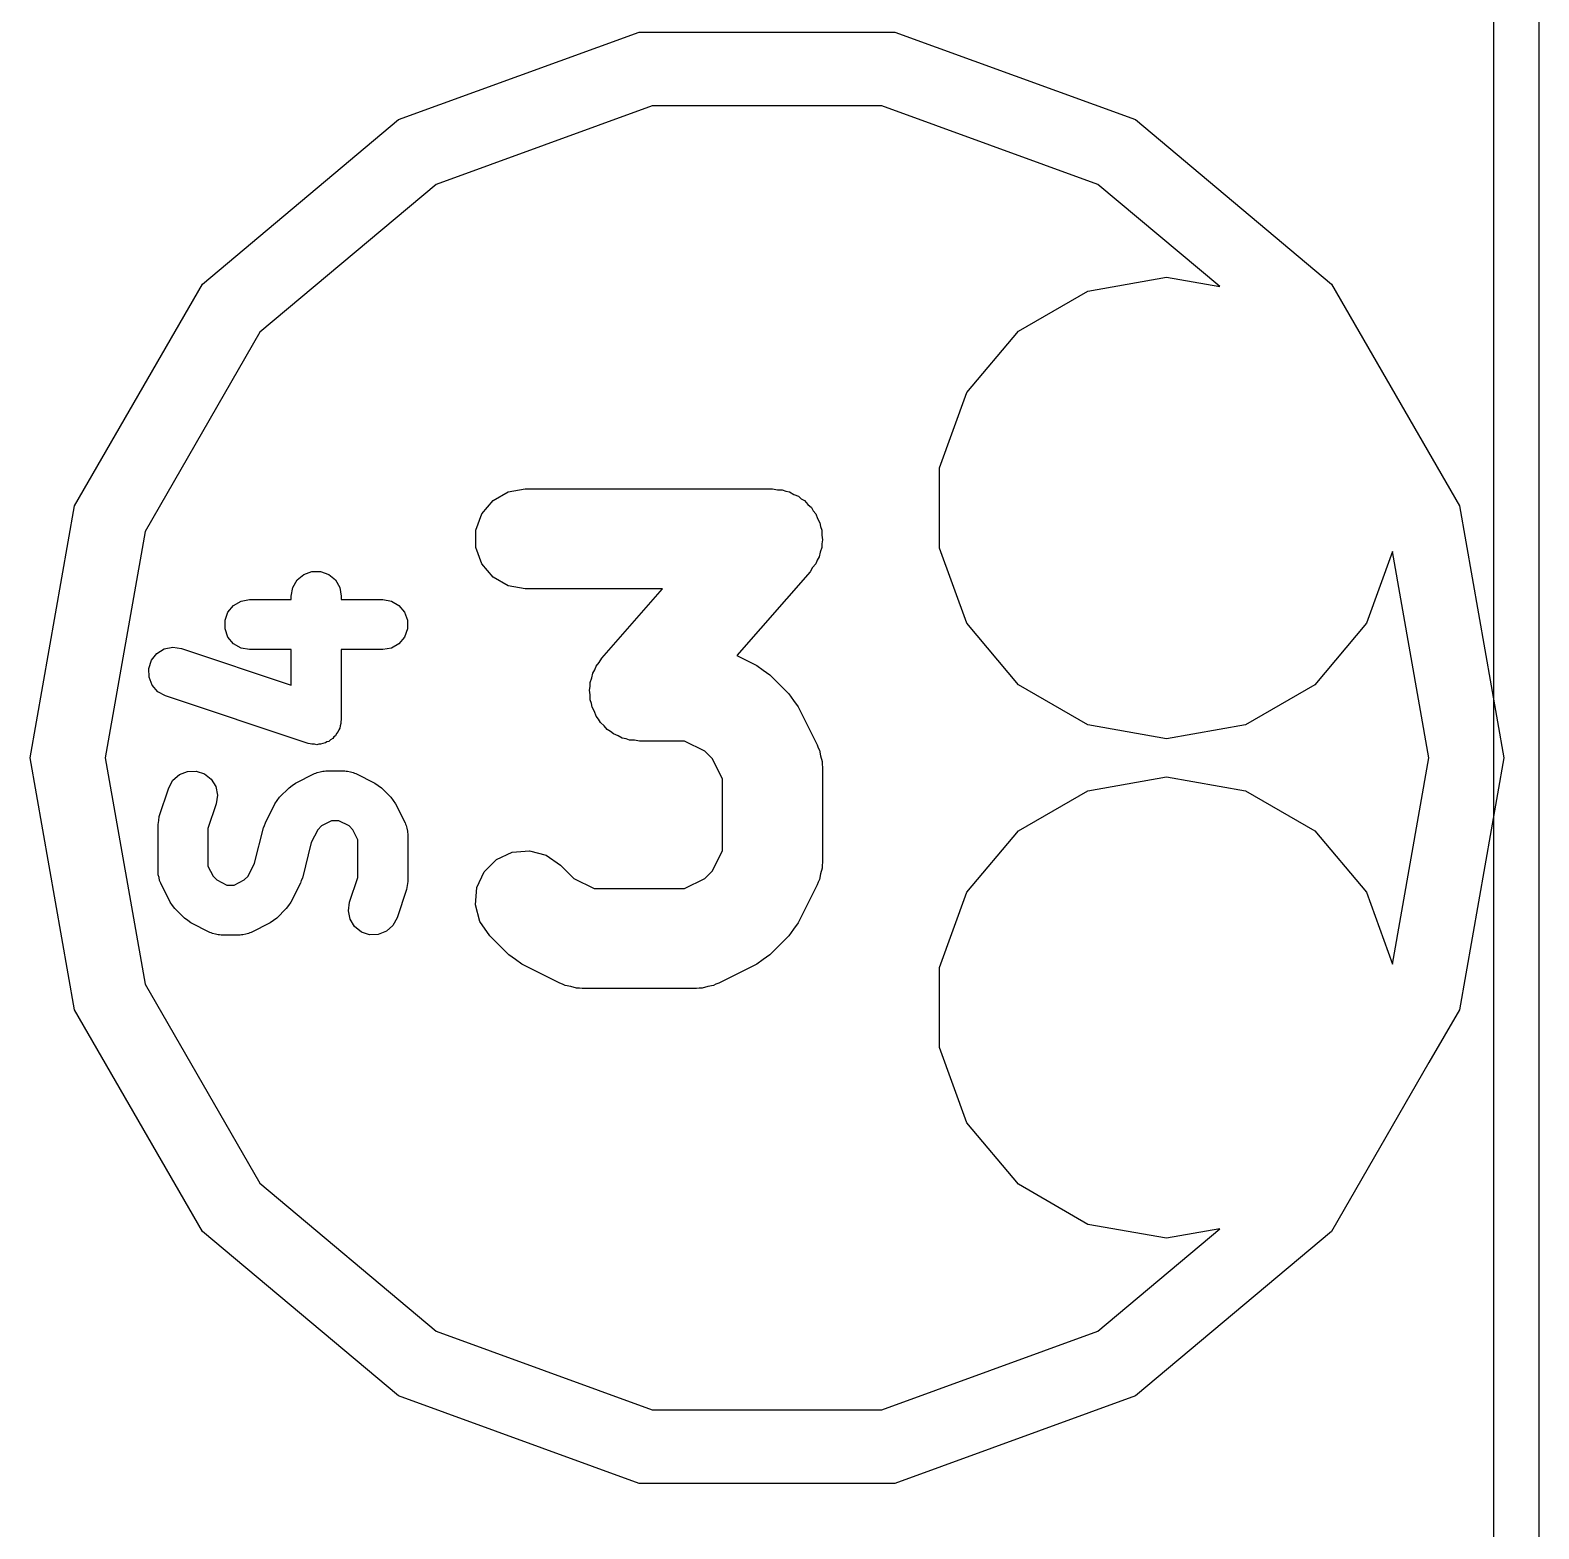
# Model space of a CAD drawing. Extents: x 25.3 to 49.5, y -85.5 to -24.8.
# Drawn here: x 41.81 to 49.48, y -55.23 to -47.61 of the extents above; entities that cross this region are included whole.
import ezdxf

# ---------------------------------------------------------------- set-up
doc = ezdxf.new("R2010")
doc.units = 0
doc.header["$MEASUREMENT"] = 0
doc.layers.add('BLACK', color=7, linetype='CONTINUOUS')

msp = doc.modelspace()

# ---------------------------------------------------------------- linework, layer by layer
at = {"layer": 'Black'}
for p, q in [((49.4792, -25.4), (49.4792, -84.836)), ((49.2506, -84.7217), (49.2506, -25.5143)), ((43.6816, -48.0634), (44.9043, -47.6184)), ((44.9043, -47.6184), (46.2055, -47.6184)), ((46.2055, -47.6184), (47.4281, -48.0634)), ((44.9705, -47.9936), (43.8721, -48.3934)), ((46.1393, -47.9936), (44.9705, -47.9936)), ((47.2376, -48.3934), (46.1393, -47.9936)), ((42.6849, -48.8998), (43.6816, -48.0634)), ((47.4281, -48.0634), (48.4249, -48.8998)), ((43.8721, -48.3934), (42.9768, -49.1447)), ((47.8565, -48.9127), (47.2376, -48.3934)), ((42.0343, -50.0266), (42.6849, -48.8998)), ((46.833, -49.1395), (47.1858, -48.9359)), ((47.1858, -48.9359), (47.5869, -48.8651)), ((47.5869, -48.8651), (47.8565, -48.9127)), ((48.4249, -48.8998), (49.0755, -50.0266)), ((42.9768, -49.1447), (42.3924, -50.1569)), ((46.5712, -49.4516), (46.833, -49.1395)), ((46.4319, -49.8343), (46.5712, -49.4516)), ((46.4319, -50.2417), (46.4319, -49.8343)), ((44.1051, -50.0682), (44.1618, -50.0007)), ((44.1618, -50.0007), (44.2382, -49.9566)), ((44.2382, -49.9566), (44.3251, -49.9412)), ((44.3251, -49.9412), (45.583, -49.9412)), ((45.583, -49.9412), (45.6075, -49.9455)), ((45.6075, -49.9455), (45.6323, -49.9461)), ((45.6323, -49.9461), (45.6506, -49.9532)), ((45.6506, -49.9532), (45.6699, -49.9566)), ((45.6699, -49.9566), (45.6914, -49.969)), ((45.6914, -49.969), (45.7145, -49.9779)), ((45.7145, -49.9779), (45.7293, -49.9909)), ((45.7293, -49.9909), (45.7463, -50.0007)), ((45.7463, -50.0007), (45.7622, -50.0197)), ((41.8084, -51.308), (42.0343, -50.0266)), ((44.075, -50.1511), (44.1051, -50.0682)), ((45.7622, -50.0197), (45.7809, -50.036)), ((45.7809, -50.036), (45.7904, -50.0532)), ((45.7904, -50.0532), (45.803, -50.0682)), ((45.803, -50.0682), (45.8115, -50.0916)), ((49.0755, -50.0266), (49.3014, -51.308)), ((42.3924, -50.1569), (42.1894, -51.308)), ((44.075, -50.2393), (44.075, -50.1511)), ((45.8115, -50.0916), (45.8235, -50.1133)), ((45.8235, -50.1133), (45.8265, -50.1327)), ((45.8265, -50.1327), (45.8332, -50.1511)), ((45.8332, -50.1511), (45.8332, -50.176)), ((44.1051, -50.3222), (44.075, -50.2393)), ((45.8332, -50.2393), (45.8247, -50.2627)), ((45.8332, -50.176), (45.837, -50.2005)), ((45.837, -50.2005), (45.8332, -50.2197)), ((45.8332, -50.2197), (45.8332, -50.2393)), ((46.5712, -50.6244), (46.4319, -50.2417)), ((45.8097, -50.3038), (45.803, -50.3222)), ((45.8199, -50.287), (45.8097, -50.3038)), ((45.8247, -50.2627), (45.8199, -50.287)), ((48.7355, -50.2594), (48.6026, -50.6244)), ((48.9204, -51.308), (48.7355, -50.2594)), ((43.1656, -50.4039), (43.1994, -50.3755)), ((43.1994, -50.3755), (43.2408, -50.3605)), ((43.2408, -50.3605), (43.2849, -50.3605)), ((43.2849, -50.3605), (43.3264, -50.3755)), ((43.3264, -50.3755), (43.3601, -50.4039)), ((44.1618, -50.3898), (44.1051, -50.3222)), ((44.2382, -50.4339), (44.1618, -50.3898)), ((45.7742, -50.3625), (45.4017, -50.7882)), ((45.787, -50.3413), (45.7742, -50.3625)), ((45.803, -50.3222), (45.787, -50.3413)), ((43.1359, -50.4855), (43.1435, -50.4421)), ((43.1435, -50.4421), (43.1656, -50.4039)), ((43.3601, -50.4039), (43.3822, -50.4421)), ((43.3822, -50.4421), (43.3899, -50.4855)), ((44.3251, -50.4492), (44.2382, -50.4339)), ((45.0233, -50.4492), (44.3251, -50.4492)), ((44.7145, -50.8021), (45.0233, -50.4492)), ((42.8142, -50.5672), (42.8426, -50.5334)), ((42.8426, -50.5334), (42.8807, -50.5113)), ((42.8807, -50.5113), (42.9242, -50.5037)), ((42.9242, -50.5037), (43.1359, -50.5037)), ((43.1359, -50.5037), (43.1359, -50.4855)), ((43.3899, -50.4855), (43.3899, -50.5037)), ((43.3899, -50.5037), (43.6015, -50.5037)), ((43.6015, -50.5037), (43.645, -50.5113)), ((43.645, -50.5113), (43.6832, -50.5334)), ((43.6832, -50.5334), (43.7115, -50.5672)), ((42.7991, -50.6086), (42.8142, -50.5672)), ((42.7991, -50.6527), (42.7991, -50.6086)), ((43.7115, -50.5672), (43.7266, -50.6086)), ((43.7266, -50.6086), (43.7266, -50.6527)), ((46.833, -50.9365), (46.5712, -50.6244)), ((48.6026, -50.6244), (48.3408, -50.9365)), ((42.8142, -50.6942), (42.7991, -50.6527)), ((42.8426, -50.728), (42.8142, -50.6942)), ((43.7115, -50.6942), (43.6832, -50.728)), ((43.7266, -50.6527), (43.7115, -50.6942)), ((42.4255, -50.8121), (42.4529, -50.7775)), ((42.4529, -50.7775), (42.4905, -50.7545)), ((42.4905, -50.7545), (42.5337, -50.7456)), ((42.5337, -50.7456), (42.5773, -50.7521)), ((42.5773, -50.7521), (43.1359, -50.9383)), ((42.8807, -50.75), (42.8426, -50.728)), ((42.9242, -50.7577), (42.8807, -50.75)), ((43.1359, -50.7577), (42.9242, -50.7577)), ((43.1359, -50.9383), (43.1359, -50.7577)), ((43.6015, -50.7577), (43.3899, -50.7577)), ((43.3899, -50.7577), (43.3899, -51.1145)), ((43.645, -50.75), (43.6015, -50.7577)), ((43.6832, -50.728), (43.645, -50.75)), ((42.4115, -50.8539), (42.4255, -50.8121)), ((42.4127, -50.898), (42.4115, -50.8539)), ((44.679, -50.8608), (44.6857, -50.8423)), ((44.6857, -50.8423), (44.7017, -50.8233)), ((44.7017, -50.8233), (44.7145, -50.8021)), ((45.4017, -50.7882), (45.5031, -50.8389)), ((45.5031, -50.8389), (45.5358, -50.8632)), ((42.4289, -50.9391), (42.4127, -50.898)), ((44.6555, -50.9252), (44.664, -50.9019)), ((44.6555, -50.9448), (44.6555, -50.9252)), ((44.664, -50.9019), (44.6689, -50.8775)), ((44.6689, -50.8775), (44.679, -50.8608)), ((45.5358, -50.8632), (45.5691, -50.8865)), ((45.5691, -50.8865), (45.6659, -50.9833)), ((42.4582, -50.9721), (42.4289, -50.9391)), ((42.497, -50.9931), (42.4582, -50.9721)), ((43.2227, -51.235), (42.497, -50.9931)), ((44.6517, -50.9641), (44.6555, -50.9448)), ((44.6555, -50.9886), (44.6517, -50.9641)), ((44.6555, -51.0134), (44.6555, -50.9886)), ((45.6659, -50.9833), (45.6892, -51.0166)), ((47.1858, -51.1401), (46.833, -50.9365)), ((48.3408, -50.9365), (47.988, -51.1401)), ((44.6623, -51.0319), (44.6555, -51.0134)), ((44.6653, -51.0512), (44.6623, -51.0319)), ((44.6772, -51.073), (44.6653, -51.0512)), ((44.6857, -51.0963), (44.6772, -51.073)), ((45.6892, -51.0166), (45.7134, -51.0493)), ((45.7134, -51.0493), (45.8102, -51.2428)), ((43.3822, -51.1579), (43.3775, -51.166)), ((43.3844, -51.1453), (43.3822, -51.1579)), ((43.3885, -51.1331), (43.3844, -51.1453)), ((43.3899, -51.1145), (43.3882, -51.1237)), ((43.3882, -51.1237), (43.3885, -51.1331)), ((44.6983, -51.1114), (44.6857, -51.0963)), ((44.7078, -51.1285), (44.6983, -51.1114)), ((44.7265, -51.1449), (44.7078, -51.1285)), ((44.7424, -51.1639), (44.7265, -51.1449)), ((44.7594, -51.1737), (44.7424, -51.1639)), ((47.5869, -51.2109), (47.1858, -51.1401)), ((47.988, -51.1401), (47.5869, -51.2109)), ((43.232, -51.2363), (43.2227, -51.235)), ((43.2408, -51.2395), (43.232, -51.2363)), ((43.2536, -51.2395), (43.2408, -51.2395)), ((43.2663, -51.2414), (43.2536, -51.2395)), ((43.2755, -51.2395), (43.2663, -51.2414)), ((43.2849, -51.2395), (43.2755, -51.2395)), ((43.297, -51.2352), (43.2849, -51.2395)), ((43.3095, -51.2326), (43.297, -51.2352)), ((43.3175, -51.2277), (43.3095, -51.2326)), ((43.3264, -51.2245), (43.3175, -51.2277)), ((43.3362, -51.2162), (43.3264, -51.2245)), ((43.3471, -51.2095), (43.3362, -51.2162)), ((43.3529, -51.2021), (43.3471, -51.2095)), ((43.3601, -51.1961), (43.3529, -51.2021)), ((43.3666, -51.185), (43.3601, -51.1961)), ((43.3745, -51.1749), (43.3666, -51.185)), ((43.3775, -51.166), (43.3745, -51.1749)), ((44.7742, -51.1866), (44.7594, -51.1737)), ((44.7973, -51.1956), (44.7742, -51.1866)), ((44.8188, -51.208), (44.7973, -51.1956)), ((44.8381, -51.2114), (44.8188, -51.208)), ((44.8564, -51.2185), (44.8381, -51.2114)), ((44.8812, -51.219), (44.8564, -51.2185)), ((44.9057, -51.2233), (44.8812, -51.219)), ((45.136, -51.2233), (44.9057, -51.2233)), ((45.239, -51.2748), (45.136, -51.2233)), ((42.0343, -52.5894), (41.8084, -51.308)), ((42.1894, -51.308), (42.3924, -52.4591)), ((45.2775, -51.3133), (45.239, -51.2748)), ((45.329, -51.4163), (45.2775, -51.3133)), ((45.8102, -51.2428), (45.8144, -51.2568)), ((45.8144, -51.2568), (45.8217, -51.2695)), ((45.8217, -51.2695), (45.8269, -51.2988)), ((45.8269, -51.2988), (45.8354, -51.3273)), ((48.7355, -52.3566), (48.9204, -51.308)), ((49.3014, -51.308), (49.0755, -52.5894)), ((42.5344, -51.4226), (42.5674, -51.3933)), ((42.5674, -51.3933), (42.6084, -51.3771)), ((42.6084, -51.3771), (42.6525, -51.3759)), ((42.6525, -51.3759), (42.6944, -51.3898)), ((42.6944, -51.3898), (42.7289, -51.4173)), ((43.1577, -51.4363), (43.2544, -51.3879)), ((43.2544, -51.3879), (43.2615, -51.3858)), ((43.2615, -51.3858), (43.2678, -51.3822)), ((43.2678, -51.3822), (43.2825, -51.3796)), ((43.2825, -51.3796), (43.2967, -51.3754)), ((43.2967, -51.3754), (43.304, -51.3758)), ((43.304, -51.3758), (43.3112, -51.3745)), ((43.3112, -51.3745), (43.408, -51.3745)), ((43.408, -51.3745), (43.4152, -51.3758)), ((43.4152, -51.3758), (43.4225, -51.3754)), ((43.4225, -51.3754), (43.4368, -51.3796)), ((43.4368, -51.3796), (43.4514, -51.3822)), ((43.4514, -51.3822), (43.4578, -51.3858)), ((43.4578, -51.3858), (43.4648, -51.3879)), ((43.4648, -51.3879), (43.5616, -51.4363)), ((45.8354, -51.3273), (45.8345, -51.342)), ((45.8345, -51.342), (45.837, -51.3564)), ((45.837, -51.3564), (45.837, -51.8402)), ((42.465, -51.6065), (42.5134, -51.4614)), ((42.5134, -51.4614), (42.5344, -51.4226)), ((42.7289, -51.4173), (42.752, -51.4548)), ((42.752, -51.4548), (42.7609, -51.4981)), ((43.0763, -51.5085), (43.1247, -51.4601)), ((43.1247, -51.4601), (43.1413, -51.4484)), ((43.1413, -51.4484), (43.1577, -51.4363)), ((43.5616, -51.4363), (43.5779, -51.4484)), ((43.5779, -51.4484), (43.5946, -51.4601)), ((43.5946, -51.4601), (43.6429, -51.5085)), ((45.329, -51.7802), (45.329, -51.4163)), ((47.1858, -51.4759), (47.5869, -51.4051)), ((47.5869, -51.4051), (47.988, -51.4759)), ((42.7544, -51.5417), (42.7125, -51.6673)), ((42.7609, -51.4981), (42.7544, -51.5417)), ((43.0041, -51.6383), (43.0525, -51.5415)), ((43.0525, -51.5415), (43.0646, -51.5251)), ((43.0646, -51.5251), (43.0763, -51.5085)), ((43.6429, -51.5085), (43.6546, -51.5252)), ((43.6546, -51.5252), (43.6667, -51.5415)), ((43.6667, -51.5415), (43.7151, -51.6383)), ((46.833, -51.6795), (47.1858, -51.4759)), ((47.988, -51.4759), (48.3408, -51.6795)), ((42.462, -51.6266), (42.465, -51.6065)), ((42.4585, -51.6467), (42.462, -51.6266)), ((42.4585, -51.8886), (42.4585, -51.6467)), ((42.7125, -51.6673), (42.7125, -51.8586)), ((42.9495, -51.8442), (42.9945, -51.6642)), ((42.9945, -51.6642), (43.0002, -51.6516)), ((43.0002, -51.6516), (43.0041, -51.6383)), ((43.2705, -51.6735), (43.2375, -51.7394)), ((43.2897, -51.6543), (43.2705, -51.6735)), ((43.3412, -51.6285), (43.2897, -51.6543)), ((43.378, -51.6285), (43.3412, -51.6285)), ((43.4295, -51.6543), (43.378, -51.6285)), ((43.4488, -51.6735), (43.4295, -51.6543)), ((43.4745, -51.725), (43.4488, -51.6735)), ((43.7151, -51.6383), (43.7172, -51.6453)), ((43.7172, -51.6453), (43.7209, -51.6516)), ((43.7209, -51.6516), (43.7234, -51.6663)), ((43.7234, -51.6663), (43.7277, -51.6805)), ((43.7277, -51.6805), (43.7272, -51.6878)), ((43.7272, -51.6878), (43.7285, -51.695)), ((43.7285, -51.695), (43.7285, -51.937)), ((46.5712, -51.9916), (46.833, -51.6795)), ((48.3408, -51.6795), (48.6026, -51.9916)), ((43.2375, -51.7394), (43.1925, -51.9194)), ((43.4745, -51.9163), (43.4745, -51.725)), ((42.9166, -51.9101), (42.9495, -51.8442)), ((44.1171, -51.888), (44.1794, -51.8256)), ((44.1794, -51.8256), (44.2594, -51.7884)), ((44.2594, -51.7884), (44.3473, -51.7807)), ((44.3473, -51.7807), (44.4325, -51.8035)), ((44.4325, -51.8035), (44.5047, -51.8541)), ((44.5047, -51.8541), (44.5723, -51.9217)), ((45.2775, -51.8833), (45.329, -51.7802)), ((45.837, -51.8402), (45.8345, -51.8546)), ((45.8345, -51.8546), (45.8354, -51.8692)), ((42.4598, -51.8958), (42.4585, -51.8886)), ((42.4594, -51.9031), (42.4598, -51.8958)), ((42.4636, -51.9173), (42.4594, -51.9031)), ((42.4662, -51.932), (42.4636, -51.9173)), ((42.7125, -51.8586), (42.7383, -51.9101)), ((42.7383, -51.9101), (42.7575, -51.9293)), ((42.7575, -51.9293), (42.809, -51.9551)), ((42.8458, -51.9551), (42.8973, -51.9293)), ((42.8973, -51.9293), (42.9166, -51.9101)), ((43.1925, -51.9194), (43.1869, -51.9321)), ((43.4327, -52.0419), (43.4745, -51.9163)), ((44.0798, -51.968), (44.1171, -51.888)), ((44.5723, -51.9217), (44.6754, -51.9732)), ((45.136, -51.9732), (45.239, -51.9217)), ((45.239, -51.9217), (45.2775, -51.8833)), ((45.8217, -51.9271), (45.8144, -51.9397)), ((45.8269, -51.8978), (45.8217, -51.9271)), ((45.8354, -51.8692), (45.8269, -51.8978)), ((42.4698, -51.9383), (42.4662, -51.932)), ((42.4719, -51.9454), (42.4698, -51.9383)), ((42.5203, -52.0421), (42.4719, -51.9454)), ((42.809, -51.9551), (42.8458, -51.9551)), ((43.1829, -51.9454), (43.1345, -52.0421)), ((43.1869, -51.9321), (43.1829, -51.9454)), ((43.722, -51.9771), (43.6736, -52.1223)), ((43.725, -51.957), (43.722, -51.9771)), ((43.7285, -51.937), (43.725, -51.957)), ((44.0721, -52.0559), (44.0798, -51.968)), ((44.6754, -51.9732), (45.136, -51.9732)), ((45.8102, -51.9538), (45.7134, -52.1473)), ((45.8144, -51.9397), (45.8102, -51.9538)), ((46.4319, -52.3743), (46.5712, -51.9916)), ((48.6026, -51.9916), (48.7355, -52.3566)), ((42.5324, -52.0585), (42.5203, -52.0421)), ((42.5441, -52.0751), (42.5324, -52.0585)), ((42.5925, -52.1235), (42.5441, -52.0751)), ((43.1108, -52.0751), (43.0624, -52.1235)), ((43.1224, -52.0585), (43.1108, -52.0751)), ((43.1345, -52.0421), (43.1224, -52.0585)), ((43.4262, -52.0856), (43.4327, -52.0419)), ((44.0949, -52.1411), (44.0721, -52.0559)), ((42.6092, -52.1352), (42.5925, -52.1235)), ((42.6255, -52.1473), (42.6092, -52.1352)), ((42.7222, -52.1957), (42.6255, -52.1473)), ((43.0294, -52.1473), (42.9326, -52.1957)), ((43.0457, -52.1352), (43.0294, -52.1473)), ((43.0624, -52.1235), (43.0457, -52.1352)), ((43.435, -52.1288), (43.4262, -52.0856)), ((43.4581, -52.1664), (43.435, -52.1288)), ((43.6526, -52.161), (43.6196, -52.1903)), ((43.6736, -52.1223), (43.6526, -52.161)), ((44.1455, -52.2133), (44.0949, -52.1411)), ((45.7134, -52.1473), (45.6892, -52.18)), ((42.7293, -52.1978), (42.7222, -52.1957)), ((42.7356, -52.2014), (42.7293, -52.1978)), ((42.7503, -52.204), (42.7356, -52.2014)), ((42.7645, -52.2083), (42.7503, -52.204)), ((42.7718, -52.2078), (42.7645, -52.2083)), ((42.779, -52.2091), (42.7718, -52.2078)), ((42.8758, -52.2091), (42.779, -52.2091)), ((42.883, -52.2078), (42.8758, -52.2091)), ((42.8903, -52.2083), (42.883, -52.2078)), ((42.9046, -52.204), (42.8903, -52.2083)), ((42.9192, -52.2014), (42.9046, -52.204)), ((42.9256, -52.1978), (42.9192, -52.2014)), ((42.9326, -52.1957), (42.9256, -52.1978)), ((43.4927, -52.1938), (43.4581, -52.1664)), ((43.5345, -52.2077), (43.4927, -52.1938)), ((43.5786, -52.2065), (43.5345, -52.2077)), ((43.6196, -52.1903), (43.5786, -52.2065)), ((44.2423, -52.3101), (44.1455, -52.2133)), ((45.6659, -52.2133), (45.5691, -52.3101)), ((45.6892, -52.18), (45.6659, -52.2133)), ((44.2756, -52.3334), (44.2423, -52.3101)), ((45.5691, -52.3101), (45.5358, -52.3334)), ((44.3083, -52.3577), (44.2756, -52.3334)), ((44.5018, -52.4544), (44.3083, -52.3577)), ((45.5031, -52.3577), (45.3096, -52.4544)), ((45.5358, -52.3334), (45.5031, -52.3577)), ((46.4319, -52.7817), (46.4319, -52.3743)), ((42.3924, -52.4591), (42.9768, -53.4713)), ((44.5158, -52.4586), (44.5018, -52.4544)), ((44.5285, -52.4659), (44.5158, -52.4586)), ((44.5578, -52.4711), (44.5285, -52.4659)), ((45.2828, -52.4659), (45.2535, -52.4711)), ((45.2955, -52.4586), (45.2828, -52.4659)), ((45.3096, -52.4544), (45.2955, -52.4586)), ((44.5864, -52.4796), (44.5578, -52.4711)), ((44.601, -52.4787), (44.5864, -52.4796)), ((44.6154, -52.4812), (44.601, -52.4787)), ((45.196, -52.4812), (44.6154, -52.4812)), ((45.2104, -52.4787), (45.196, -52.4812)), ((45.225, -52.4796), (45.2104, -52.4787)), ((45.2535, -52.4711), (45.225, -52.4796)), ((42.6849, -53.7162), (42.0343, -52.5894)), ((49.0755, -52.5894), (48.9204, -52.8579)), ((46.5712, -53.1644), (46.4319, -52.7817)), ((48.9204, -52.8579), (48.4249, -53.7162)), ((46.833, -53.4765), (46.5712, -53.1644)), ((42.9768, -53.4713), (43.8721, -54.2226)), ((47.1858, -53.6801), (46.833, -53.4765)), ((47.5869, -53.7509), (47.1858, -53.6801)), ((43.6816, -54.5526), (42.6849, -53.7162)), ((47.2376, -54.2226), (47.8565, -53.7033)), ((48.4249, -53.7162), (47.4281, -54.5526)), ((47.8565, -53.7033), (47.5869, -53.7509)), ((43.8721, -54.2226), (44.9705, -54.6224)), ((46.1393, -54.6224), (47.2376, -54.2226)), ((44.9043, -54.9976), (43.6816, -54.5526)), ((47.4281, -54.5526), (46.2055, -54.9976)), ((44.9705, -54.6224), (46.1393, -54.6224)), ((46.2055, -54.9976), (44.9043, -54.9976))]:
    msp.add_line(p, q, dxfattribs=at)

doc.saveas('drawing.dxf')
